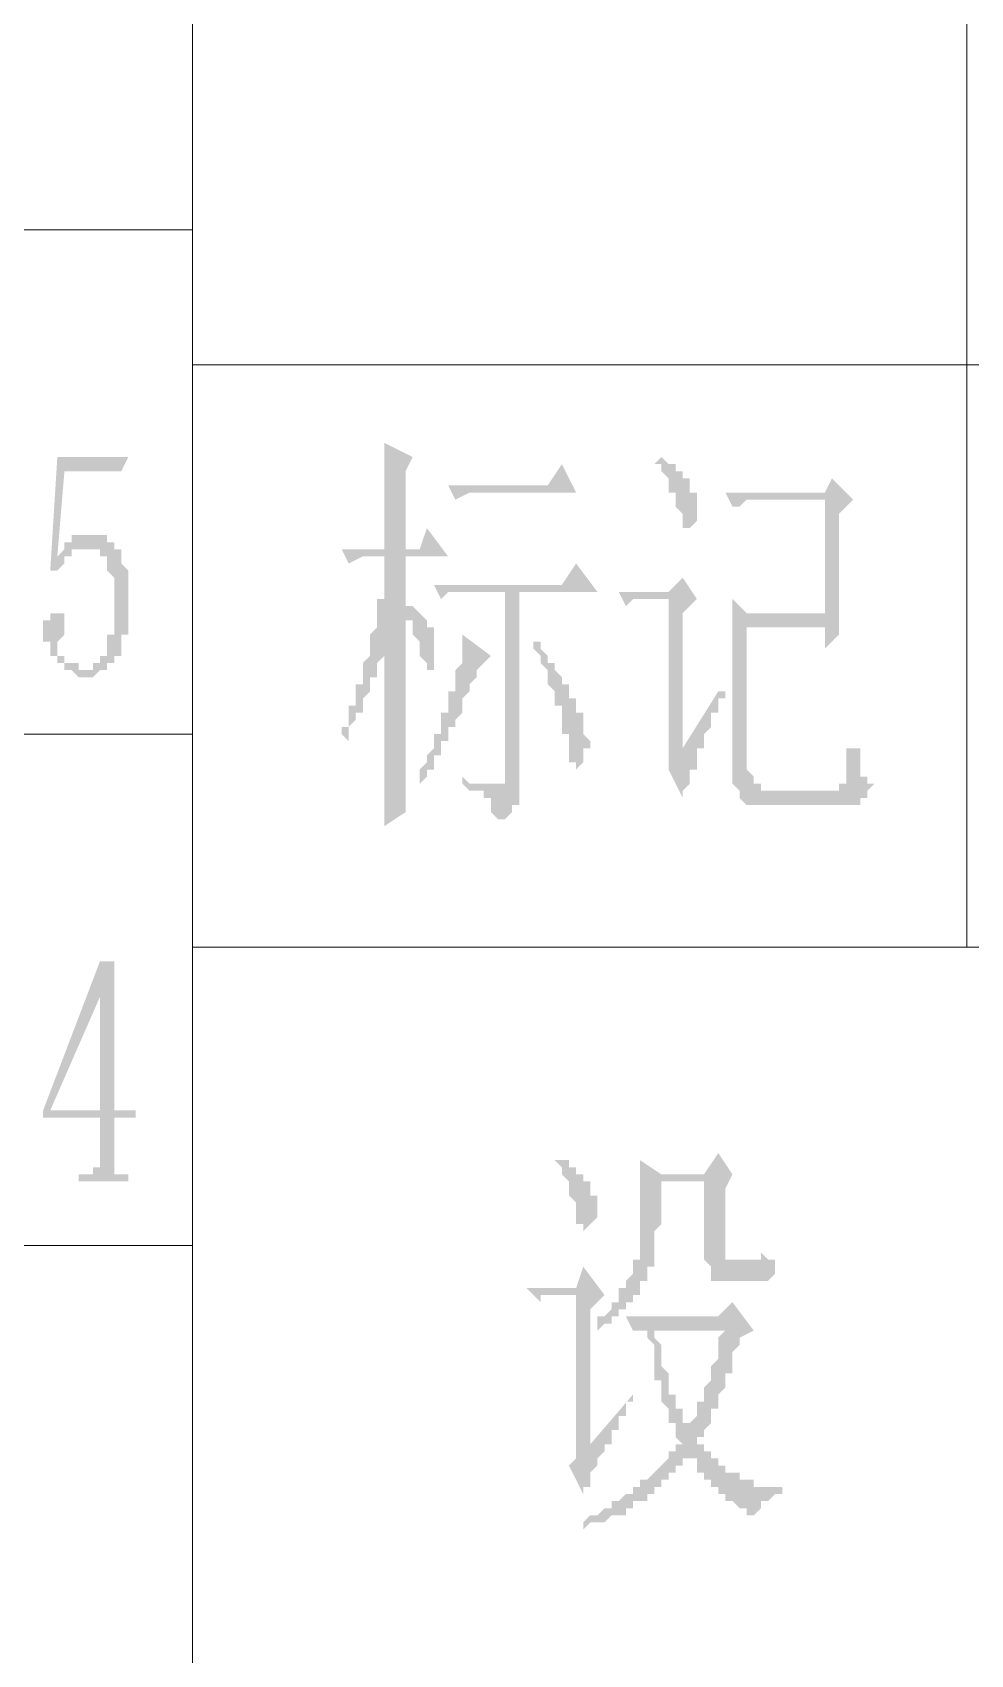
# Model space of a CAD drawing. Header units: millimetres. Extents: x 0 to 275, y 0 to 194.
# Drawn here: x 135.35 to 143.73, y 21.4 to 35.91 of the extents above; entities that cross this region are included whole.
import ezdxf

# ---------------------------------------------------------------- set-up
doc = ezdxf.new("R2010")
doc.units = ezdxf.units.MM

msp = doc.modelspace()

# ---------------------------------------------------------------- hatches: boundary and pattern name
h = msp.add_hatch(color=0)
h.paths.add_polyline_path([(139.8905, 30.458833), (139.827, 30.458833), (139.827, 30.395333), (139.8905, 30.331833), (139.8905, 30.268333), (139.954, 30.204833), (139.954, 30.141333), (139.954, 30.077833), (140.0175, 30.014333), (140.0175, 29.950833), (140.0175, 29.887333), (140.081, 29.887333), (140.081, 29.823833), (140.081, 29.760333), (140.081, 29.696833), (140.081, 29.633333), (140.1445, 29.633333), (140.1445, 29.569833), (140.1445, 29.506333), (140.1445, 29.442833), (140.1445, 29.379333), (140.208, 29.379333), (140.208, 29.315833), (140.2715, 29.379333), (140.2715, 29.442833), (140.2715, 29.506333), (140.335, 29.506333), (140.335, 29.569833), (140.2715, 29.633333), (140.2715, 29.696833), (140.2715, 29.760333), (140.2715, 29.823833), (140.208, 29.823833), (140.208, 29.887333), (140.208, 29.950833), (140.1445, 29.950833), (140.1445, 30.014333), (140.1445, 30.077833), (140.081, 30.077833), (140.081, 30.141333), (140.0175, 30.204833), (140.0175, 30.268333), (139.954, 30.268333), (139.954, 30.331833), (139.8905, 30.395333)])
h.paths.add_polyline_path([(139.065, 31.855833), (139.1285, 31.728833), (139.2555, 31.792333), (140.208, 31.792333), (140.081, 32.046333), (139.954, 31.855833)])
h.paths.add_polyline_path([(139.192, 29.252333), (139.192, 29.188833), (139.2555, 29.125333), (139.319, 29.125333), (139.3825, 29.125333), (139.3825, 29.061833), (139.446, 29.061833), (139.446, 28.998333), (139.446, 28.934833), (139.5095, 28.871333), (139.573, 28.871333), (139.6365, 28.934833), (139.6365, 28.998333), (139.7, 28.998333), (139.7, 29.061833), (139.7, 29.125333), (139.7, 29.188833), (139.7, 29.252333), (139.7, 30.903333), (140.3985, 30.903333), (140.208, 31.157333), (140.081, 30.966833), (138.938, 30.966833), (139.0015, 30.839833), (139.065, 30.903333), (139.573, 30.903333), (139.573, 29.252333), (139.573, 29.188833), (139.5095, 29.188833), (139.446, 29.188833), (139.3825, 29.188833), (139.319, 29.188833), (139.2555, 29.188833)])
h.paths.add_polyline_path([(139.192, 30.522333), (139.192, 30.458833), (139.192, 30.395333), (139.192, 30.331833), (139.192, 30.268333), (139.1285, 30.204833), (139.1285, 30.141333), (139.1285, 30.077833), (139.1285, 30.014333), (139.065, 30.014333), (139.065, 29.950833), (139.065, 29.887333), (139.065, 29.823833), (139.0015, 29.823833), (139.0015, 29.760333), (139.0015, 29.696833), (139.0015, 29.633333), (138.938, 29.633333), (138.938, 29.569833), (138.938, 29.506333), (138.8745, 29.442833), (138.8745, 29.379333), (138.811, 29.315833), (138.811, 29.252333), (138.811, 29.188833), (138.8745, 29.252333), (138.8745, 29.315833), (138.938, 29.315833), (138.938, 29.379333), (138.938, 29.442833), (139.0015, 29.442833), (139.0015, 29.506333), (139.0015, 29.569833), (139.065, 29.569833), (139.065, 29.633333), (139.065, 29.696833), (139.1285, 29.696833), (139.1285, 29.760333), (139.192, 29.823833), (139.192, 29.887333), (139.192, 29.950833), (139.2555, 30.014333), (139.2555, 30.077833), (139.319, 30.141333), (139.319, 30.204833), (139.446, 30.331833)])
h.paths.add_polyline_path([(138.684, 30.712833), (138.684, 30.649333), (138.7475, 30.649333), (138.7475, 30.585833), (138.7475, 30.522333), (138.811, 30.458833), (138.811, 30.395333), (138.811, 30.331833), (138.8745, 30.268333), (138.8745, 30.204833), (138.938, 30.204833), (138.938, 30.268333), (138.938, 30.331833), (138.938, 30.395333), (138.938, 30.458833), (138.938, 30.522333), (138.938, 30.585833), (138.8745, 30.585833), (138.8745, 30.649333), (138.811, 30.712833), (138.7475, 30.776333), (138.684, 30.776333), (138.684, 30.839833), (138.684, 31.220833), (139.065, 31.220833), (138.8745, 31.474833), (138.811, 31.284333), (138.684, 31.284333), (138.684, 31.982833), (138.7475, 32.109833), (138.4935, 32.236833), (138.4935, 32.173333), (138.4935, 32.109833), (138.4935, 32.046333), (138.4935, 31.982833), (138.4935, 31.919333), (138.4935, 31.855833), (138.4935, 31.792333), (138.4935, 31.728833), (138.4935, 31.665333), (138.4935, 31.601833), (138.4935, 31.538333), (138.4935, 31.474833), (138.4935, 31.411333), (138.4935, 31.347833), (138.4935, 31.284333), (138.1125, 31.284333), (138.176, 31.157333), (138.303, 31.220833), (138.4935, 31.220833), (138.4935, 31.157333), (138.4935, 31.093833), (138.4935, 31.030333), (138.4935, 30.966833), (138.4935, 30.903333), (138.4935, 30.839833), (138.43, 30.839833), (138.43, 30.776333), (138.43, 30.712833), (138.43, 30.649333), (138.43, 30.585833), (138.3665, 30.522333), (138.3665, 30.458833), (138.3665, 30.395333), (138.3665, 30.331833), (138.303, 30.268333), (138.303, 30.204833), (138.303, 30.141333), (138.303, 30.077833), (138.2395, 30.077833), (138.2395, 30.014333), (138.2395, 29.950833), (138.2395, 29.887333), (138.176, 29.887333), (138.176, 29.823833), (138.176, 29.760333), (138.176, 29.696833), (138.1125, 29.696833), (138.1125, 29.633333), (138.176, 29.569833), (138.176, 29.633333), (138.176, 29.696833), (138.2395, 29.760333), (138.2395, 29.823833), (138.303, 29.823833), (138.303, 29.887333), (138.303, 29.950833), (138.3665, 30.014333), (138.3665, 30.077833), (138.3665, 30.141333), (138.43, 30.141333), (138.43, 30.204833), (138.43, 30.268333), (138.4935, 30.331833), (138.4935, 30.395333), (138.4935, 30.458833), (138.4935, 30.522333), (138.4935, 30.458833), (138.4935, 30.395333), (138.4935, 30.331833), (138.4935, 30.268333), (138.4935, 30.204833), (138.4935, 30.141333), (138.4935, 30.077833), (138.4935, 30.014333), (138.4935, 29.950833), (138.4935, 29.887333), (138.4935, 29.823833), (138.4935, 29.760333), (138.4935, 29.696833), (138.4935, 29.633333), (138.4935, 29.569833), (138.4935, 29.506333), (138.4935, 29.442833), (138.4935, 29.379333), (138.4935, 29.315833), (138.4935, 29.252333), (138.4935, 29.188833), (138.4935, 29.125333), (138.4935, 29.061833), (138.4935, 28.998333), (138.4935, 28.934833), (138.4935, 28.871333), (138.4935, 28.807833), (138.684, 28.934833), (138.684, 28.998333), (138.684, 29.061833), (138.684, 29.125333), (138.684, 29.188833), (138.684, 29.252333), (138.684, 29.315833), (138.684, 29.379333), (138.684, 29.442833), (138.684, 29.506333), (138.684, 29.569833), (138.684, 29.633333), (138.684, 29.696833), (138.684, 29.760333), (138.684, 29.823833), (138.684, 29.887333), (138.684, 29.950833), (138.684, 30.014333), (138.684, 30.077833), (138.684, 30.141333), (138.684, 30.204833), (138.684, 30.268333), (138.684, 30.331833), (138.684, 30.395333), (138.684, 30.458833), (138.684, 30.522333), (138.684, 30.585833), (138.684, 30.649333)])
h = msp.add_hatch(color=0)
h.dxf.hatch_style = 2
h.paths.add_polyline_path([(135.89, 31.411333), (135.9535, 31.411333), (136.017, 31.411333), (136.017, 31.347833), (136.0805, 31.347833), (136.0805, 31.284333), (136.144, 31.284333), (136.144, 31.220833), (136.144, 31.157333), (136.2075, 31.093833), (136.2075, 31.030333), (136.2075, 30.966833), (136.2075, 30.903333), (136.2075, 30.839833), (136.2075, 30.776333), (136.2075, 30.712833), (136.2075, 30.649333), (136.2075, 30.585833), (136.2075, 30.522333), (136.144, 30.522333), (136.144, 30.458833), (136.144, 30.395333), (136.144, 30.331833), (136.0805, 30.331833), (136.0805, 30.268333), (136.017, 30.268333), (136.017, 30.204833), (135.9535, 30.204833), (135.89, 30.141333), (135.8265, 30.141333), (135.763, 30.141333), (135.6995, 30.204833), (135.636, 30.204833), (135.636, 30.268333), (135.5725, 30.268333), (135.5725, 30.331833), (135.509, 30.331833), (135.509, 30.395333), (135.509, 30.458833), (135.4455, 30.458833), (135.4455, 30.522333), (135.4455, 30.585833), (135.4455, 30.649333), (135.509, 30.649333), (135.509, 30.712833), (135.5725, 30.712833), (135.636, 30.712833), (135.636, 30.649333), (135.636, 30.585833), (135.636, 30.522333), (135.5725, 30.458833), (135.5725, 30.395333), (135.5725, 30.331833), (135.636, 30.331833), (135.636, 30.268333), (135.6995, 30.268333), (135.763, 30.268333), (135.763, 30.204833), (135.8265, 30.204833), (135.89, 30.204833), (135.89, 30.268333), (135.9535, 30.268333), (135.9535, 30.331833), (136.017, 30.331833), (136.017, 30.395333), (136.017, 30.458833), (136.017, 30.522333), (136.0805, 30.522333), (136.0805, 30.585833), (136.0805, 30.649333), (136.0805, 30.712833), (136.0805, 30.776333), (136.0805, 30.839833), (136.0805, 30.903333), (136.0805, 30.966833), (136.0805, 31.030333), (136.017, 31.093833), (136.017, 31.157333), (136.017, 31.220833), (135.9535, 31.220833), (135.9535, 31.284333), (135.89, 31.284333), (135.8265, 31.284333), (135.763, 31.284333), (135.6995, 31.284333), (135.6995, 31.220833), (135.636, 31.220833), (135.636, 31.157333), (135.5725, 31.093833), (135.509, 31.093833), (135.5725, 32.109833), (136.2075, 32.109833), (136.144, 31.982833), (135.636, 31.982833), (135.5725, 31.220833), (135.636, 31.284333), (135.636, 31.347833), (135.6995, 31.347833), (135.6995, 31.411333), (135.763, 31.411333), (135.8265, 31.411333)])
h = msp.add_hatch(color=0)
h.paths.add_polyline_path([(141.605, 29.315833), (141.605, 29.252333), (141.605, 29.188833), (141.6685, 29.125333), (141.6685, 29.061833), (141.732, 28.998333), (141.7955, 28.998333), (141.859, 28.998333), (142.621, 28.998333), (142.6845, 28.998333), (142.748, 28.998333), (142.748, 29.061833), (142.8115, 29.061833), (142.8115, 29.125333), (142.875, 29.188833), (142.8115, 29.188833), (142.8115, 29.252333), (142.748, 29.252333), (142.748, 29.315833), (142.748, 29.379333), (142.748, 29.442833), (142.748, 29.506333), (142.6845, 29.506333), (142.6845, 29.569833), (142.6845, 29.633333), (142.6845, 29.696833), (142.6845, 29.760333), (142.6845, 29.823833), (142.6845, 29.887333), (142.6845, 29.950833), (142.6845, 29.887333), (142.6845, 29.823833), (142.6845, 29.760333), (142.6845, 29.696833), (142.6845, 29.633333), (142.6845, 29.569833), (142.6845, 29.506333), (142.621, 29.506333), (142.621, 29.442833), (142.621, 29.379333), (142.621, 29.315833), (142.621, 29.252333), (142.621, 29.188833), (142.5575, 29.188833), (142.5575, 29.125333), (142.494, 29.125333), (141.9225, 29.125333), (141.859, 29.125333), (141.859, 29.188833), (141.7955, 29.188833), (141.7955, 29.252333), (141.732, 29.315833), (141.732, 29.379333), (141.732, 30.585833), (142.4305, 30.585833), (142.4305, 30.395333), (142.5575, 30.522333), (142.5575, 30.585833), (142.5575, 30.649333), (142.5575, 30.712833), (142.5575, 30.776333), (142.5575, 30.839833), (142.5575, 30.903333), (142.5575, 30.966833), (142.5575, 31.030333), (142.5575, 31.093833), (142.5575, 31.157333), (142.5575, 31.220833), (142.5575, 31.284333), (142.5575, 31.347833), (142.5575, 31.411333), (142.5575, 31.474833), (142.5575, 31.538333), (142.5575, 31.601833), (142.6845, 31.728833), (142.494, 31.919333), (142.4305, 31.792333), (141.5415, 31.792333), (141.605, 31.665333), (141.6685, 31.665333), (141.732, 31.728833), (141.7955, 31.728833), (142.4305, 31.728833), (142.4305, 30.712833), (141.732, 30.712833), (141.605, 30.839833), (141.605, 30.776333), (141.605, 30.712833), (141.605, 30.649333), (141.605, 30.585833), (141.605, 30.522333), (141.605, 30.458833), (141.605, 30.395333), (141.605, 30.331833)])
h.paths.add_polyline_path([(140.9065, 32.046333), (140.97, 32.046333), (140.97, 31.982833), (141.0335, 31.919333), (141.0335, 31.855833), (141.0335, 31.792333), (141.097, 31.792333), (141.097, 31.728833), (141.097, 31.665333), (141.1605, 31.601833), (141.1605, 31.538333), (141.1605, 31.474833), (141.224, 31.474833), (141.2875, 31.538333), (141.2875, 31.601833), (141.2875, 31.665333), (141.2875, 31.728833), (141.2875, 31.792333), (141.224, 31.792333), (141.224, 31.855833), (141.224, 31.919333), (141.1605, 31.919333), (141.1605, 31.982833), (141.097, 31.982833), (141.097, 32.046333), (141.0335, 32.046333), (140.97, 32.109833)])
h.paths.add_polyline_path([(141.0335, 29.315833), (141.1605, 29.061833), (141.1605, 29.125333), (141.224, 29.188833), (141.224, 29.252333), (141.224, 29.315833), (141.2875, 29.315833), (141.2875, 29.379333), (141.2875, 29.442833), (141.2875, 29.506333), (141.351, 29.506333), (141.351, 29.569833), (141.351, 29.633333), (141.4145, 29.696833), (141.4145, 29.760333), (141.4145, 29.823833), (141.478, 29.823833), (141.478, 29.887333), (141.478, 29.950833), (141.5415, 29.950833), (141.5415, 30.014333), (141.478, 30.014333), (141.1605, 29.506333), (141.1605, 30.712833), (141.2875, 30.839833), (141.1605, 31.030333), (141.0335, 30.903333), (140.589, 30.903333), (140.6525, 30.776333), (140.716, 30.839833), (140.7795, 30.839833), (140.843, 30.839833), (141.0335, 30.839833), (141.0335, 29.569833), (141.0335, 29.506333), (141.0335, 29.442833), (141.0335, 29.379333)])
h = msp.add_hatch(color=0)
h.paths.add_polyline_path([(136.0805, 25.823333), (136.0805, 25.759833), (136.0805, 25.696333), (136.144, 25.696333), (136.2075, 25.696333), (136.2075, 25.632833), (135.763, 25.632833), (135.763, 25.696333), (135.8265, 25.696333), (135.89, 25.696333), (135.89, 25.759833), (135.9535, 25.759833), (135.9535, 25.823333), (135.9535, 26.204333), (135.4455, 26.204333), (135.4455, 26.267833), (135.9535, 27.601333), (136.0805, 27.601333), (136.0805, 26.267833), (136.271, 26.267833), (136.271, 26.204333), (136.0805, 26.204333)])
h.paths.add_polyline_path([(135.9535, 27.283833), (135.509, 26.267833), (135.9535, 26.267833)])
h = msp.add_hatch(color=0)
h.paths.add_polyline_path([(140.0175, 25.823333), (140.081, 25.759833), (140.081, 25.696333), (140.1445, 25.632833), (140.1445, 25.569333), (140.1445, 25.505833), (140.208, 25.442333), (140.208, 25.378833), (140.208, 25.315333), (140.208, 25.251833), (140.2715, 25.251833), (140.2715, 25.188333), (140.335, 25.251833), (140.3985, 25.315333), (140.3985, 25.378833), (140.3985, 25.442333), (140.3985, 25.505833), (140.335, 25.505833), (140.335, 25.569333), (140.335, 25.632833), (140.2715, 25.632833), (140.2715, 25.696333), (140.208, 25.696333), (140.208, 25.759833), (140.1445, 25.759833), (140.1445, 25.823333), (140.081, 25.823333)])
h.paths.add_polyline_path([(140.335, 23.283333), (140.335, 24.489833), (140.462, 24.616833), (140.2715, 24.870833), (140.208, 24.680333), (139.7635, 24.680333), (139.8905, 24.553333), (139.8905, 24.616833), (139.954, 24.616833), (140.0175, 24.616833), (140.081, 24.616833), (140.208, 24.616833), (140.208, 23.283333), (140.208, 23.219833), (140.208, 23.156333), (140.1445, 23.092833), (140.2715, 22.838833), (140.2715, 22.902333), (140.335, 22.902333), (140.335, 22.965833), (140.335, 23.029333), (140.3985, 23.092833), (140.3985, 23.156333), (140.462, 23.219833), (140.462, 23.283333), (140.5255, 23.283333), (140.5255, 23.346833), (140.5255, 23.410333), (140.589, 23.410333), (140.589, 23.473833), (140.589, 23.537333), (140.6525, 23.537333), (140.6525, 23.600833), (140.6525, 23.664333), (140.716, 23.664333), (140.716, 23.727833)])
h.paths.add_polyline_path([(140.9065, 24.299333), (141.5415, 24.299333), (141.478, 24.235833), (141.478, 24.172333), (141.478, 24.108833), (141.478, 24.045333), (141.4145, 23.981833), (141.4145, 23.918333), (141.4145, 23.854833), (141.351, 23.791333), (141.351, 23.727833), (141.351, 23.664333), (141.2875, 23.664333), (141.2875, 23.600833), (141.2875, 23.537333), (141.224, 23.473833), (141.224, 23.410333), (141.224, 23.473833), (141.1605, 23.473833), (141.1605, 23.537333), (141.1605, 23.600833), (141.097, 23.600833), (141.097, 23.664333), (141.097, 23.727833), (141.0335, 23.727833), (141.0335, 23.791333), (141.0335, 23.854833), (141.0335, 23.918333), (140.97, 23.981833), (140.97, 24.045333), (140.97, 24.108833), (140.97, 24.172333), (140.9065, 24.235833)])
h.paths.add_polyline_path([(140.6525, 24.426333), (140.716, 24.299333), (140.7795, 24.299333), (140.843, 24.299333), (140.843, 24.235833), (140.9065, 24.172333), (140.9065, 24.108833), (140.9065, 24.045333), (140.9065, 23.981833), (140.9065, 23.918333), (140.9065, 23.854833), (140.97, 23.854833), (140.97, 23.791333), (140.97, 23.727833), (140.97, 23.664333), (141.0335, 23.600833), (141.0335, 23.537333), (141.0335, 23.473833), (141.097, 23.473833), (141.097, 23.410333), (141.097, 23.346833), (141.1605, 23.283333), (141.097, 23.283333), (141.097, 23.219833), (141.0335, 23.219833), (141.0335, 23.156333), (140.97, 23.092833), (140.9065, 23.029333), (140.843, 22.965833), (140.7795, 22.965833), (140.7795, 22.902333), (140.716, 22.902333), (140.716, 22.838833), (140.6525, 22.838833), (140.589, 22.775333), (140.5255, 22.775333), (140.5255, 22.711833), (140.462, 22.711833), (140.3985, 22.648333), (140.335, 22.648333), (140.2715, 22.584833), (140.2715, 22.521333), (140.335, 22.584833), (140.3985, 22.584833), (140.462, 22.584833), (140.5255, 22.648333), (140.589, 22.648333), (140.6525, 22.648333), (140.6525, 22.711833), (140.716, 22.711833), (140.716, 22.775333), (140.7795, 22.775333), (140.843, 22.775333), (140.843, 22.838833), (140.9065, 22.838833), (140.9065, 22.902333), (140.97, 22.902333), (140.97, 22.965833), (141.0335, 22.965833), (141.0335, 23.029333), (141.097, 23.029333), (141.097, 23.092833), (141.1605, 23.092833), (141.1605, 23.156333), (141.224, 23.156333), (141.2875, 23.156333), (141.2875, 23.092833), (141.2875, 23.029333), (141.351, 23.029333), (141.351, 22.965833), (141.4145, 22.965833), (141.4145, 22.902333), (141.478, 22.902333), (141.478, 22.838833), (141.5415, 22.838833), (141.5415, 22.775333), (141.605, 22.775333), (141.6685, 22.711833), (141.732, 22.711833), (141.732, 22.648333), (141.7955, 22.648333), (141.859, 22.711833), (141.859, 22.775333), (141.9225, 22.775333), (141.986, 22.838833), (142.0495, 22.838833), (142.0495, 22.902333), (141.986, 22.902333), (141.9225, 22.902333), (141.859, 22.902333), (141.7955, 22.902333), (141.7955, 22.965833), (141.732, 22.965833), (141.6685, 22.965833), (141.6685, 23.029333), (141.605, 23.029333), (141.5415, 23.029333), (141.5415, 23.092833), (141.478, 23.092833), (141.478, 23.156333), (141.4145, 23.156333), (141.4145, 23.219833), (141.351, 23.219833), (141.351, 23.283333), (141.2875, 23.283333), (141.2875, 23.346833), (141.351, 23.346833), (141.351, 23.410333), (141.4145, 23.473833), (141.4145, 23.537333), (141.4145, 23.600833), (141.478, 23.600833), (141.478, 23.664333), (141.478, 23.727833), (141.5415, 23.791333), (141.5415, 23.854833), (141.5415, 23.918333), (141.605, 23.918333), (141.605, 23.981833), (141.605, 24.045333), (141.605, 24.108833), (141.6685, 24.172333), (141.6685, 24.235833), (141.7955, 24.299333), (141.605, 24.553333), (141.478, 24.426333)])
h.paths.add_polyline_path([(141.5415, 25.061333), (141.5415, 25.569333), (141.605, 25.696333), (141.478, 25.886833), (141.351, 25.696333), (140.97, 25.696333), (140.7795, 25.823333), (140.7795, 25.759833), (140.7795, 25.696333), (140.7795, 25.632833), (140.7795, 25.569333), (140.7795, 25.505833), (140.7795, 25.442333), (140.7795, 25.378833), (140.7795, 25.315333), (140.7795, 25.251833), (140.7795, 25.188333), (140.7795, 25.124833), (140.7795, 25.061333), (140.7795, 24.997833), (140.7795, 24.934333), (140.716, 24.934333), (140.716, 24.870833), (140.716, 24.807333), (140.6525, 24.743833), (140.6525, 24.680333), (140.589, 24.680333), (140.589, 24.616833), (140.589, 24.553333), (140.5255, 24.553333), (140.5255, 24.489833), (140.462, 24.426333), (140.3985, 24.426333), (140.3985, 24.362833), (140.3985, 24.299333), (140.462, 24.362833), (140.5255, 24.362833), (140.5255, 24.426333), (140.589, 24.426333), (140.589, 24.489833), (140.6525, 24.489833), (140.6525, 24.553333), (140.716, 24.553333), (140.716, 24.616833), (140.7795, 24.616833), (140.7795, 24.680333), (140.7795, 24.743833), (140.843, 24.743833), (140.843, 24.807333), (140.843, 24.870833), (140.9065, 24.870833), (140.9065, 24.934333), (140.9065, 24.997833), (140.9065, 25.061333), (140.9065, 25.124833), (140.9065, 25.188333), (140.97, 25.251833), (140.97, 25.315333), (140.97, 25.378833), (140.97, 25.442333), (140.97, 25.505833), (140.97, 25.569333), (140.97, 25.632833), (141.351, 25.632833), (141.351, 24.934333), (141.4145, 24.870833), (141.4145, 24.807333), (141.4145, 24.743833), (141.478, 24.743833), (141.5415, 24.743833), (141.732, 24.743833), (141.7955, 24.743833), (141.859, 24.743833), (141.9225, 24.743833), (141.986, 24.807333), (141.986, 24.870833), (141.986, 24.934333), (141.9225, 24.934333), (141.859, 24.997833), (141.859, 24.934333), (141.7955, 24.934333), (141.732, 24.934333), (141.6685, 24.934333), (141.605, 24.934333), (141.5415, 24.934333), (141.5415, 24.997833)])

# ---------------------------------------------------------------- linework, layer by layer
at = {"color": 0, "lineweight": 0}
for points in [[(136.779, 48.556333), (136.779, 6.900333)], [(143.7005, 27.728333), (143.7005, 48.556333)], [(65.532, 34.141833), (136.779, 34.141833)], [(196.2785, 32.935333), (136.779, 32.935333)], [(65.532, 29.633333), (136.779, 29.633333)], [(233.4895, 27.728333), (136.779, 27.728333)], [(65.532, 25.061333), (136.779, 25.061333)]]:
    msp.add_lwpolyline(points, dxfattribs=at)
msp.add_lwpolyline([(270.7005, 48.556333), (270.7005, 6.900333), (136.779, 6.900333), (136.779, 48.556333)], close=True, dxfattribs=at)

doc.saveas('drawing.dxf')
